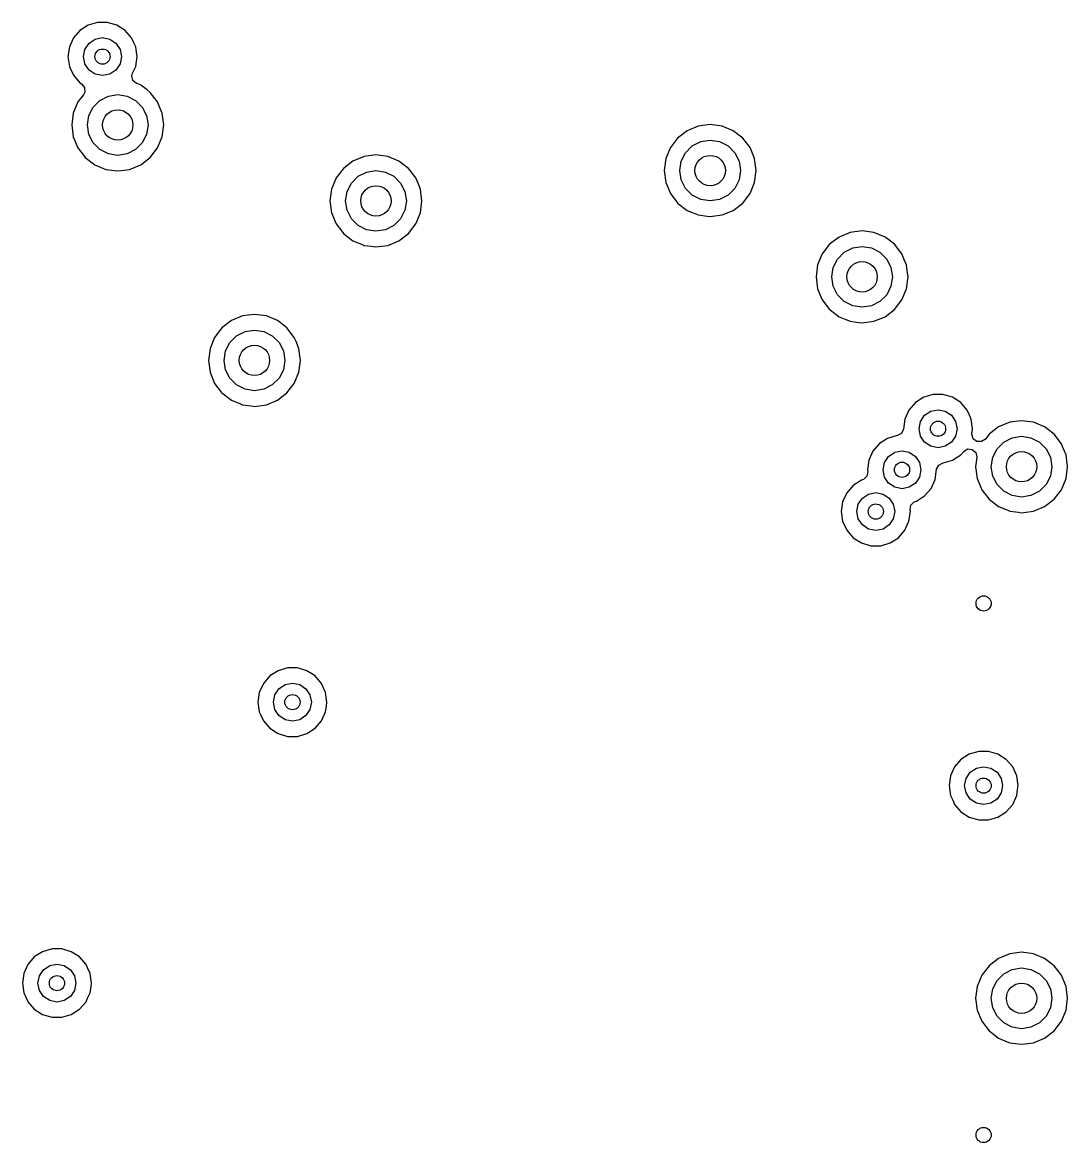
# Model space of a CAD drawing. Extents: x 0.4 to 10.6, y -8.1 to -0.4.
# Drawn here: x 6.844 to 7.386, y -2.496 to -1.915 of the extents above; entities that cross this region are included whole.
import ezdxf

# ---------------------------------------------------------------- set-up
doc = ezdxf.new("R2010")
doc.units = 0
doc.header["$MEASUREMENT"] = 0
doc.layers.add('BLACK', color=7, linetype='CONTINUOUS')

msp = doc.modelspace()

# ---------------------------------------------------------------- linework, layer by layer
at = {"layer": 'BLACK', "linetype": 'CONTINUOUS'}
for p, q in [((6.88328, -1.91533), (6.87838, -1.91677)), ((6.88838, -1.91533), (6.88328, -1.91533)), ((6.88328, -1.91533), (6.88328, -1.91533)), ((6.89251, -1.91655), (6.88838, -1.91533)), ((6.88838, -1.91533), (6.88838, -1.91533)), ((6.87409, -1.91953), (6.87075, -1.92338)), ((6.87838, -1.91677), (6.87409, -1.91953)), ((6.87838, -1.91677), (6.87838, -1.91677)), ((6.89327, -1.91677), (6.89251, -1.91655)), ((6.89756, -1.91953), (6.89327, -1.91677)), ((6.89327, -1.91677), (6.89327, -1.91677)), ((6.89327, -1.91677), (6.89327, -1.91677)), ((6.9009, -1.92338), (6.89756, -1.91953)), ((6.89756, -1.91953), (6.89756, -1.91953)), ((6.89756, -1.91953), (6.89756, -1.91953)), ((6.86863, -1.92802), (6.86791, -1.93307)), ((6.87075, -1.92338), (6.86863, -1.92802)), ((6.87673, -1.9293), (6.87887, -1.92611)), ((6.87887, -1.92611), (6.88206, -1.92398)), ((6.88206, -1.92398), (6.88583, -1.92323)), ((6.88583, -1.92323), (6.88959, -1.92398)), ((6.88959, -1.92398), (6.89279, -1.92611)), ((6.89279, -1.92611), (6.89492, -1.9293)), ((6.90224, -1.92631), (6.9009, -1.92338)), ((6.90302, -1.92802), (6.90224, -1.92631)), ((6.90342, -1.93084), (6.90302, -1.92802)), ((6.86791, -1.93307), (6.86791, -1.93307)), ((6.86791, -1.93307), (6.86863, -1.93812)), ((6.87598, -1.93307), (6.87673, -1.9293)), ((6.87673, -1.93684), (6.87598, -1.93307)), ((6.89492, -1.9293), (6.89567, -1.93307)), ((6.89567, -1.93307), (6.89492, -1.93684)), ((6.90302, -1.93812), (6.90375, -1.93307)), ((6.90375, -1.93307), (6.90342, -1.93084)), ((6.86863, -1.93812), (6.86903, -1.939)), ((6.86903, -1.939), (6.87075, -1.94276)), ((6.87887, -1.94003), (6.87673, -1.93684)), ((6.89492, -1.93684), (6.89279, -1.94003)), ((6.90137, -1.94172), (6.90302, -1.93812)), ((6.87075, -1.94276), (6.87409, -1.94661)), ((6.88206, -1.94216), (6.87887, -1.94003)), ((6.88583, -1.94291), (6.88206, -1.94216)), ((6.88959, -1.94216), (6.88583, -1.94291)), ((6.89279, -1.94003), (6.88959, -1.94216)), ((6.90103, -1.94304), (6.90137, -1.94172)), ((6.9016, -1.94538), (6.90103, -1.94304)), ((6.90343, -1.94694), (6.9016, -1.94538)), ((6.87409, -1.94661), (6.87495, -1.94717)), ((6.87495, -1.94717), (6.87648, -1.94903)), ((6.87648, -1.94903), (6.87662, -1.95144)), ((6.9046, -1.94743), (6.90343, -1.94694)), ((6.90562, -1.94785), (6.9046, -1.94743)), ((6.90888, -1.95035), (6.90562, -1.94785)), ((6.91056, -1.95164), (6.90888, -1.95035)), ((6.87305, -1.95658), (6.87067, -1.96233)), ((6.87594, -1.95282), (6.87305, -1.95658)), ((6.87662, -1.95144), (6.87594, -1.95282)), ((6.88096, -1.95925), (6.88444, -1.95576)), ((6.88444, -1.95576), (6.88883, -1.95353)), ((6.88883, -1.95353), (6.8937, -1.95276)), ((6.8937, -1.95276), (6.89857, -1.95353)), ((6.89857, -1.95353), (6.90296, -1.95576)), ((6.90296, -1.95576), (6.90644, -1.95925)), ((6.91435, -1.95658), (6.91056, -1.95164)), ((6.91056, -1.95164), (6.91056, -1.95164)), ((6.91056, -1.95164), (6.91056, -1.95164)), ((6.91056, -1.95164), (6.91056, -1.95164)), ((6.91056, -1.95164), (6.91056, -1.95164)), ((6.91578, -1.96004), (6.91435, -1.95658)), ((6.91435, -1.95658), (6.91435, -1.95658)), ((6.87067, -1.96233), (6.86986, -1.9685)), ((6.87067, -1.96233), (6.87067, -1.96233)), ((6.87872, -1.96364), (6.88096, -1.95925)), ((6.90644, -1.95925), (6.90868, -1.96364)), ((6.91673, -1.96233), (6.91578, -1.96004)), ((6.91755, -1.9685), (6.91673, -1.96233)), ((6.86986, -1.9685), (6.86986, -1.9685)), ((6.86986, -1.9685), (6.87067, -1.97468)), ((6.87795, -1.9685), (6.87872, -1.96364)), ((6.87872, -1.97337), (6.87795, -1.9685)), ((6.90868, -1.96364), (6.90945, -1.9685)), ((6.90945, -1.9685), (6.90868, -1.97337)), ((6.91673, -1.97468), (6.91755, -1.9685)), ((7.20079, -1.96828), (7.19462, -1.96909)), ((7.20696, -1.96909), (7.20079, -1.96828)), ((7.20079, -1.96828), (7.20079, -1.96828)), ((6.88096, -1.97776), (6.87872, -1.97337)), ((6.90868, -1.97337), (6.90644, -1.97776)), ((7.18886, -1.97147), (7.18393, -1.97526)), ((7.19462, -1.96909), (7.18886, -1.97147)), ((7.18886, -1.97147), (7.18886, -1.97147)), ((7.19462, -1.96909), (7.19462, -1.96909)), ((7.21271, -1.97147), (7.20696, -1.96909)), ((7.20696, -1.96909), (7.20696, -1.96909)), ((7.21765, -1.97526), (7.21271, -1.97147)), ((6.87067, -1.97468), (6.87067, -1.97468)), ((6.87067, -1.97468), (6.87305, -1.98043)), ((6.88444, -1.98124), (6.88096, -1.97776)), ((6.90644, -1.97776), (6.90296, -1.98124)), ((6.91435, -1.98043), (6.91673, -1.97468)), ((7.18014, -1.9802), (7.17775, -1.98595)), ((7.18393, -1.97526), (7.18014, -1.9802)), ((7.18014, -1.9802), (7.18014, -1.9802)), ((7.18393, -1.97526), (7.18393, -1.97526)), ((7.18805, -1.98287), (7.19153, -1.97939)), ((7.19153, -1.97939), (7.19592, -1.97715)), ((7.19592, -1.97715), (7.20079, -1.97638)), ((7.20079, -1.97638), (7.20565, -1.97715)), ((7.20565, -1.97715), (7.21004, -1.97939)), ((7.21004, -1.97939), (7.21353, -1.98287)), ((7.22144, -1.9802), (7.21765, -1.97526)), ((7.21765, -1.97526), (7.21765, -1.97526)), ((7.21765, -1.97526), (7.21765, -1.97526)), ((7.21765, -1.97526), (7.21765, -1.97526)), ((7.21765, -1.97526), (7.21765, -1.97526)), ((7.22382, -1.98595), (7.22144, -1.9802)), ((7.22144, -1.9802), (7.22144, -1.9802)), ((6.87305, -1.98043), (6.87305, -1.98043)), ((6.87305, -1.98043), (6.87644, -1.98484)), ((6.87644, -1.98484), (6.87684, -1.98537)), ((6.87684, -1.98537), (6.88178, -1.98915)), ((6.88883, -1.98348), (6.88444, -1.98124)), ((6.8937, -1.98425), (6.88883, -1.98348)), ((6.89857, -1.98348), (6.8937, -1.98425)), ((6.90296, -1.98124), (6.89857, -1.98348)), ((6.90562, -1.98915), (6.91056, -1.98537)), ((6.91056, -1.98537), (6.91435, -1.98043)), ((7.02139, -1.98484), (7.01564, -1.98722)), ((7.02756, -1.98403), (7.02139, -1.98484)), ((7.02139, -1.98484), (7.02139, -1.98484)), ((7.03373, -1.98484), (7.02756, -1.98403)), ((7.02756, -1.98403), (7.02756, -1.98403)), ((7.03948, -1.98722), (7.03373, -1.98484)), ((7.03373, -1.98484), (7.03373, -1.98484)), ((7.17775, -1.98595), (7.17694, -1.99213)), ((7.17775, -1.98595), (7.17775, -1.98595)), ((7.18581, -1.98726), (7.18805, -1.98287)), ((7.21353, -1.98287), (7.21576, -1.98726)), ((7.22463, -1.99213), (7.22382, -1.98595)), ((6.88178, -1.98915), (6.88753, -1.99154)), ((6.88753, -1.99154), (6.892, -1.99213)), ((6.8954, -1.99213), (6.89987, -1.99154)), ((6.89987, -1.99154), (6.90562, -1.98915)), ((7.0107, -1.99101), (7.00691, -1.99595)), ((7.01564, -1.98722), (7.0107, -1.99101)), ((7.0107, -1.99101), (7.0107, -1.99101)), ((7.01564, -1.98722), (7.01564, -1.98722)), ((7.04442, -1.99101), (7.03948, -1.98722)), ((7.04527, -1.99213), (7.04442, -1.99101)), ((7.04442, -1.99101), (7.04442, -1.99101)), ((7.04442, -1.99101), (7.04442, -1.99101)), ((7.04442, -1.99101), (7.04442, -1.99101)), ((7.04442, -1.99101), (7.04442, -1.99101)), ((7.18504, -1.99213), (7.18581, -1.98726)), ((7.21576, -1.98726), (7.21654, -1.99213)), ((6.892, -1.99213), (6.8937, -1.99235)), ((6.8937, -1.99235), (6.8954, -1.99213)), ((6.8937, -1.99235), (6.8937, -1.99235)), ((6.8937, -1.99235), (6.8937, -1.99235)), ((7.00691, -1.99595), (7.00453, -2.0017)), ((7.00691, -1.99595), (7.00691, -1.99595)), ((7.01482, -1.99862), (7.0183, -1.99513)), ((7.0183, -1.99513), (7.02269, -1.9929)), ((7.02269, -1.9929), (7.02756, -1.99213)), ((7.02756, -1.99213), (7.03243, -1.9929)), ((7.03243, -1.9929), (7.03682, -1.99513)), ((7.03682, -1.99513), (7.0403, -1.99862)), ((7.04821, -1.99595), (7.04527, -1.99213)), ((7.04918, -1.9983), (7.04821, -1.99595)), ((7.04821, -1.99595), (7.04821, -1.99595)), ((7.17694, -1.99213), (7.17694, -1.99213)), ((7.17694, -1.99213), (7.17775, -1.9983)), ((7.18581, -1.99699), (7.18504, -1.99213)), ((7.18805, -2.00138), (7.18581, -1.99699)), ((7.21576, -1.99699), (7.21353, -2.00138)), ((7.21654, -1.99213), (7.21576, -1.99699)), ((7.22382, -1.9983), (7.22463, -1.99213)), ((7.00453, -2.0017), (7.00371, -2.00787)), ((7.00453, -2.0017), (7.00453, -2.0017)), ((7.01181, -2.00787), (7.01258, -2.00301)), ((7.01258, -2.00301), (7.01482, -1.99862)), ((7.0403, -1.99862), (7.04254, -2.00301)), ((7.04254, -2.00301), (7.04331, -2.00787)), ((7.05059, -2.0017), (7.04918, -1.9983)), ((7.0514, -2.00787), (7.05059, -2.0017)), ((7.17775, -1.9983), (7.17775, -1.9983)), ((7.17775, -1.9983), (7.18014, -2.00405)), ((7.19153, -2.00487), (7.18805, -2.00138)), ((7.21353, -2.00138), (7.21004, -2.00487)), ((7.22144, -2.00405), (7.22382, -1.9983)), ((7.00371, -2.00787), (7.00371, -2.00787)), ((7.00371, -2.00787), (7.00453, -2.01405)), ((7.01258, -2.01274), (7.01181, -2.00787)), ((7.04331, -2.00787), (7.04254, -2.01274)), ((7.05059, -2.01405), (7.0514, -2.00787)), ((7.18014, -2.00405), (7.18014, -2.00405)), ((7.18014, -2.00405), (7.18371, -2.00871)), ((7.18371, -2.00871), (7.18393, -2.00899)), ((7.18393, -2.00899), (7.18886, -2.01278)), ((7.19592, -2.0071), (7.19153, -2.00487)), ((7.20079, -2.00787), (7.19592, -2.0071)), ((7.20565, -2.0071), (7.20079, -2.00787)), ((7.21004, -2.00487), (7.20565, -2.0071)), ((7.21271, -2.01278), (7.21765, -2.00899)), ((7.21765, -2.00899), (7.22144, -2.00405)), ((7.00453, -2.01405), (7.00453, -2.01405)), ((7.00453, -2.01405), (7.00691, -2.0198)), ((7.01482, -2.01713), (7.01258, -2.01274)), ((7.04254, -2.01274), (7.0403, -2.01713)), ((7.04821, -2.0198), (7.05059, -2.01405)), ((7.18886, -2.01278), (7.18886, -2.01278)), ((7.18886, -2.01278), (7.18886, -2.01278)), ((7.18886, -2.01278), (7.19193, -2.01405)), ((7.19193, -2.01405), (7.19462, -2.01516)), ((7.20696, -2.01516), (7.21271, -2.01278)), ((7.00691, -2.0198), (7.00691, -2.0198)), ((7.00691, -2.0198), (7.0103, -2.02421)), ((7.0183, -2.02061), (7.01482, -2.01713)), ((7.02269, -2.02285), (7.0183, -2.02061)), ((7.03682, -2.02061), (7.03243, -2.02285)), ((7.0403, -2.01713), (7.03682, -2.02061)), ((7.04442, -2.02474), (7.04821, -2.0198)), ((7.19462, -2.01516), (7.19924, -2.01577)), ((7.19924, -2.01577), (7.20079, -2.01597)), ((7.20079, -2.01597), (7.20202, -2.01581)), ((7.20079, -2.01597), (7.20079, -2.01597)), ((7.20079, -2.01597), (7.20079, -2.01597)), ((7.20202, -2.01581), (7.20696, -2.01516)), ((7.0103, -2.02421), (7.0107, -2.02474)), ((7.0107, -2.02474), (7.01564, -2.02853)), ((7.02756, -2.02362), (7.02269, -2.02285)), ((7.03243, -2.02285), (7.02756, -2.02362)), ((7.03948, -2.02853), (7.04442, -2.02474)), ((7.2676, -2.02659), (7.26267, -2.03038)), ((7.27336, -2.02421), (7.2676, -2.02659)), ((7.2676, -2.02659), (7.2676, -2.02659)), ((7.27953, -2.0234), (7.27336, -2.02421)), ((7.27336, -2.02421), (7.27336, -2.02421)), ((7.2857, -2.02421), (7.27953, -2.0234)), ((7.27953, -2.0234), (7.27953, -2.0234)), ((7.29145, -2.02659), (7.2857, -2.02421)), ((7.2857, -2.02421), (7.2857, -2.02421)), ((7.29199, -2.02701), (7.29145, -2.02659)), ((7.29145, -2.02659), (7.29145, -2.02659)), ((7.29145, -2.02659), (7.29145, -2.02659)), ((7.01564, -2.02853), (7.01564, -2.02853)), ((7.01564, -2.02853), (7.01564, -2.02853)), ((7.01564, -2.02853), (7.0209, -2.0307)), ((7.0209, -2.0307), (7.02139, -2.03091)), ((7.02139, -2.03091), (7.02499, -2.03138)), ((7.02499, -2.03138), (7.02756, -2.03172)), ((7.02756, -2.03172), (7.02879, -2.03156)), ((7.02756, -2.03172), (7.02756, -2.03172)), ((7.02756, -2.03172), (7.02756, -2.03172)), ((7.02879, -2.03156), (7.03373, -2.03091)), ((7.03373, -2.03091), (7.03948, -2.02853)), ((7.26267, -2.03038), (7.25888, -2.03532)), ((7.26267, -2.03038), (7.26267, -2.03038)), ((7.27027, -2.0345), (7.27466, -2.03227)), ((7.27466, -2.03227), (7.27953, -2.0315)), ((7.27953, -2.0315), (7.28439, -2.03227)), ((7.28439, -2.03227), (7.28878, -2.0345)), ((7.29639, -2.03038), (7.29199, -2.02701)), ((7.30018, -2.03532), (7.29639, -2.03038)), ((7.29639, -2.03038), (7.29639, -2.03038)), ((7.29639, -2.03038), (7.29639, -2.03038)), ((7.29639, -2.03038), (7.29639, -2.03038)), ((7.29639, -2.03038), (7.29639, -2.03038)), ((7.25888, -2.03532), (7.25649, -2.04107)), ((7.25888, -2.03532), (7.25888, -2.03532)), ((7.26455, -2.04238), (7.26679, -2.03799)), ((7.26679, -2.03799), (7.27027, -2.0345)), ((7.28878, -2.0345), (7.29227, -2.03799)), ((7.29227, -2.03799), (7.2945, -2.04238)), ((7.30158, -2.03871), (7.30018, -2.03532)), ((7.30018, -2.03532), (7.30018, -2.03532)), ((7.25649, -2.04107), (7.25568, -2.04724)), ((7.25649, -2.04107), (7.25649, -2.04107)), ((7.26378, -2.04724), (7.26455, -2.04238)), ((7.2945, -2.04238), (7.29528, -2.04724)), ((7.30256, -2.04107), (7.30158, -2.03871)), ((7.30295, -2.04399), (7.30256, -2.04107)), ((7.30337, -2.04722), (7.30295, -2.04399)), ((7.25568, -2.04724), (7.25568, -2.04724)), ((7.25568, -2.04724), (7.25649, -2.05342)), ((7.26455, -2.05211), (7.26378, -2.04724)), ((7.29528, -2.04724), (7.2945, -2.05211)), ((7.30256, -2.05342), (7.30337, -2.04724)), ((7.30337, -2.04724), (7.30337, -2.04722)), ((7.25649, -2.05342), (7.25649, -2.05342)), ((7.25649, -2.05342), (7.25888, -2.05917)), ((7.26679, -2.0565), (7.26455, -2.05211)), ((7.2945, -2.05211), (7.29227, -2.0565)), ((7.30018, -2.05917), (7.30256, -2.05342)), ((7.25888, -2.05917), (7.25888, -2.05917)), ((7.25888, -2.05917), (7.26266, -2.0641)), ((7.27027, -2.05998), (7.26679, -2.0565)), ((7.27466, -2.06222), (7.27027, -2.05998)), ((7.28878, -2.05998), (7.28439, -2.06222)), ((7.29227, -2.0565), (7.28878, -2.05998)), ((7.29639, -2.06411), (7.30018, -2.05917)), ((6.96457, -2.06671), (6.9584, -2.06752)), ((6.97074, -2.06752), (6.96457, -2.06671)), ((6.96457, -2.06671), (6.96457, -2.06671)), ((7.26266, -2.0641), (7.26267, -2.06411)), ((7.26267, -2.06411), (7.26267, -2.06411)), ((7.26267, -2.06411), (7.26267, -2.06411)), ((7.26267, -2.06411), (7.26296, -2.06433)), ((7.26296, -2.06433), (7.2676, -2.0679)), ((7.27953, -2.06299), (7.27466, -2.06222)), ((7.28439, -2.06222), (7.27953, -2.06299)), ((7.29145, -2.0679), (7.29639, -2.06411)), ((6.95264, -2.0699), (6.94771, -2.07369)), ((6.95839, -2.06752), (6.95264, -2.0699)), ((6.95264, -2.0699), (6.95264, -2.0699)), ((6.9584, -2.06752), (6.95839, -2.06752)), ((6.97649, -2.0699), (6.97074, -2.06752)), ((6.97074, -2.06752), (6.97074, -2.06752)), ((6.97791, -2.07099), (6.97649, -2.0699)), ((6.97649, -2.0699), (6.97649, -2.0699)), ((6.97649, -2.0699), (6.97649, -2.0699)), ((6.98143, -2.07369), (6.97791, -2.07099)), ((7.2676, -2.0679), (7.2676, -2.0679)), ((7.2676, -2.0679), (7.2676, -2.0679)), ((7.2676, -2.0679), (7.27119, -2.06938)), ((7.27119, -2.06938), (7.27336, -2.07028)), ((7.27336, -2.07028), (7.27791, -2.07088)), ((7.27791, -2.07088), (7.27953, -2.07109)), ((7.27953, -2.07109), (7.28076, -2.07093)), ((7.27953, -2.07109), (7.27953, -2.07109)), ((7.27953, -2.07109), (7.27953, -2.07109)), ((7.28076, -2.07093), (7.2857, -2.07028)), ((7.2857, -2.07028), (7.29145, -2.0679)), ((6.94392, -2.07863), (6.94153, -2.08438)), ((6.94771, -2.07369), (6.94392, -2.07863)), ((6.94392, -2.07863), (6.94392, -2.07863)), ((6.94771, -2.07369), (6.94771, -2.07369)), ((6.95183, -2.08129), (6.95531, -2.07781)), ((6.95531, -2.07781), (6.9597, -2.07557)), ((6.9597, -2.07557), (6.96457, -2.0748)), ((6.96457, -2.0748), (6.96943, -2.07557)), ((6.96943, -2.07557), (6.97382, -2.07781)), ((6.97382, -2.07781), (6.97731, -2.08129)), ((6.98522, -2.07863), (6.98143, -2.07369)), ((6.98143, -2.07369), (6.98143, -2.07369)), ((6.98143, -2.07369), (6.98143, -2.07369)), ((6.98143, -2.07369), (6.98143, -2.07369)), ((6.98143, -2.07369), (6.98143, -2.07369)), ((6.98612, -2.08082), (6.98522, -2.07863)), ((6.98522, -2.07863), (6.98522, -2.07863)), ((6.94153, -2.08438), (6.94072, -2.09055)), ((6.94153, -2.08438), (6.94153, -2.08438)), ((6.94959, -2.08568), (6.95183, -2.08129)), ((6.97731, -2.08129), (6.97954, -2.08568)), ((6.9876, -2.08438), (6.98612, -2.08082)), ((6.98841, -2.09055), (6.9876, -2.08438)), ((6.94072, -2.09055), (6.94072, -2.09055)), ((6.94072, -2.09055), (6.94153, -2.09672)), ((6.94882, -2.09055), (6.94959, -2.08568)), ((6.94959, -2.09542), (6.94882, -2.09055)), ((6.97954, -2.08568), (6.98031, -2.09055)), ((6.98031, -2.09055), (6.97954, -2.09542)), ((6.9876, -2.09672), (6.98841, -2.09055)), ((6.95183, -2.09981), (6.94959, -2.09542)), ((6.97954, -2.09542), (6.97731, -2.09981)), ((6.94153, -2.09672), (6.94153, -2.09672)), ((6.94153, -2.09672), (6.94392, -2.10247)), ((6.95531, -2.10329), (6.95183, -2.09981)), ((6.97731, -2.09981), (6.97382, -2.10329)), ((6.98522, -2.10247), (6.9876, -2.09672)), ((6.94392, -2.10247), (6.94392, -2.10247)), ((6.94392, -2.10247), (6.94735, -2.10695)), ((6.94735, -2.10695), (6.94771, -2.10741)), ((6.94771, -2.10741), (6.95264, -2.1112)), ((6.9597, -2.10553), (6.95531, -2.10329)), ((6.96457, -2.1063), (6.9597, -2.10553)), ((6.96943, -2.10553), (6.96457, -2.1063)), ((6.97382, -2.10329), (6.96943, -2.10553)), ((6.97649, -2.1112), (6.98143, -2.10741)), ((6.98143, -2.10741), (6.98522, -2.10247)), ((6.95264, -2.1112), (6.95264, -2.1112)), ((6.95264, -2.1112), (6.95264, -2.1112)), ((6.95264, -2.1112), (6.95728, -2.11312)), ((6.95728, -2.11312), (6.9584, -2.11358)), ((6.9584, -2.11358), (6.96302, -2.11419)), ((6.9658, -2.11423), (6.97074, -2.11358)), ((6.97074, -2.11358), (6.97649, -2.1112)), ((7.30716, -2.11244), (7.30382, -2.1163)), ((7.31145, -2.10968), (7.30716, -2.11244)), ((7.31635, -2.10825), (7.31145, -2.10968)), ((7.31145, -2.10968), (7.31145, -2.10968)), ((7.32145, -2.10825), (7.31635, -2.10825)), ((7.31635, -2.10825), (7.31635, -2.10825)), ((7.32634, -2.10968), (7.32145, -2.10825)), ((7.32145, -2.10825), (7.32145, -2.10825)), ((7.33063, -2.11244), (7.32634, -2.10968)), ((7.32634, -2.10968), (7.32634, -2.10968)), ((7.32634, -2.10968), (7.32634, -2.10968)), ((7.32634, -2.10968), (7.32634, -2.10968)), ((7.33397, -2.1163), (7.33063, -2.11244)), ((7.33063, -2.11244), (7.33063, -2.11244)), ((7.33063, -2.11244), (7.33063, -2.11244)), ((6.96302, -2.11419), (6.96457, -2.1144)), ((6.96457, -2.1144), (6.9658, -2.11423)), ((6.96457, -2.1144), (6.96457, -2.1144)), ((6.96457, -2.1144), (6.96457, -2.1144)), ((7.30382, -2.1163), (7.3017, -2.12094)), ((7.3098, -2.12222), (7.31194, -2.11902)), ((7.31194, -2.11902), (7.31513, -2.11689)), ((7.31513, -2.11689), (7.3189, -2.11614)), ((7.3189, -2.11614), (7.32266, -2.11689)), ((7.32266, -2.11689), (7.32586, -2.11902)), ((7.32586, -2.11902), (7.32799, -2.12222)), ((7.33515, -2.11887), (7.33397, -2.1163)), ((7.33609, -2.12094), (7.33515, -2.11887)), ((7.3017, -2.12094), (7.30094, -2.12622)), ((7.30906, -2.12598), (7.3098, -2.12222)), ((7.32799, -2.12222), (7.32874, -2.12598)), ((7.33682, -2.12598), (7.33609, -2.12094)), ((7.35028, -2.12502), (7.34534, -2.12881)), ((7.35603, -2.12264), (7.35028, -2.12502)), ((7.35028, -2.12502), (7.35028, -2.12502)), ((7.3622, -2.12182), (7.35603, -2.12264)), ((7.35603, -2.12264), (7.35603, -2.12264)), ((7.36838, -2.12264), (7.3622, -2.12182)), ((7.3622, -2.12182), (7.3622, -2.12182)), ((7.37413, -2.12502), (7.36838, -2.12264)), ((7.36838, -2.12264), (7.36838, -2.12264)), ((7.3754, -2.12599), (7.37413, -2.12502)), ((7.37413, -2.12502), (7.37413, -2.12502)), ((7.37413, -2.12502), (7.37413, -2.12502)), ((7.29277, -2.13096), (7.28848, -2.13372)), ((7.29767, -2.12952), (7.29277, -2.13096)), ((7.29277, -2.13096), (7.29277, -2.13096)), ((7.29775, -2.12951), (7.29767, -2.12952)), ((7.2978, -2.12949), (7.29775, -2.12951)), ((7.29793, -2.12945), (7.2978, -2.12949)), ((7.29988, -2.12839), (7.29793, -2.12942)), ((7.29793, -2.12942), (7.29793, -2.12945)), ((7.30094, -2.12622), (7.29988, -2.12839)), ((7.3098, -2.12975), (7.30906, -2.12598)), ((7.31194, -2.13294), (7.3098, -2.12975)), ((7.32799, -2.12975), (7.32586, -2.13294)), ((7.32874, -2.12598), (7.32799, -2.12975)), ((7.33643, -2.12884), (7.33647, -2.12839)), ((7.33712, -2.13115), (7.33643, -2.12884)), ((7.33647, -2.12839), (7.33658, -2.1276)), ((7.33658, -2.1276), (7.33678, -2.12622)), ((7.33678, -2.12622), (7.33682, -2.12598)), ((7.33682, -2.12598), (7.33682, -2.12598)), ((7.33903, -2.13261), (7.33712, -2.13115)), ((7.34534, -2.12881), (7.34342, -2.13131)), ((7.34534, -2.12881), (7.34534, -2.12881)), ((7.35295, -2.13293), (7.35734, -2.13069)), ((7.35734, -2.13069), (7.3622, -2.12992)), ((7.3622, -2.12992), (7.36707, -2.13069)), ((7.36707, -2.13069), (7.37146, -2.13293)), ((7.37907, -2.12881), (7.3754, -2.12599)), ((7.38286, -2.13375), (7.37907, -2.12881)), ((7.37907, -2.12881), (7.37907, -2.12881)), ((7.37907, -2.12881), (7.37907, -2.12881)), ((7.37907, -2.12881), (7.37907, -2.12881)), ((7.37907, -2.12881), (7.37907, -2.12881)), ((7.28848, -2.13372), (7.28514, -2.13757)), ((7.31513, -2.13508), (7.31194, -2.13294)), ((7.3189, -2.13583), (7.31513, -2.13508)), ((7.32266, -2.13508), (7.3189, -2.13583)), ((7.32586, -2.13294), (7.32266, -2.13508)), ((7.33219, -2.13773), (7.33425, -2.13648)), ((7.33425, -2.13648), (7.33665, -2.13669)), ((7.33665, -2.13669), (7.33848, -2.13827)), ((7.34144, -2.13268), (7.33903, -2.13261)), ((7.34342, -2.13131), (7.34144, -2.13268)), ((7.34723, -2.1408), (7.34946, -2.13641)), ((7.34946, -2.13641), (7.35295, -2.13293)), ((7.37146, -2.13293), (7.37495, -2.13641)), ((7.37495, -2.13641), (7.37718, -2.1408)), ((7.38365, -2.13567), (7.38286, -2.13375)), ((7.38286, -2.13375), (7.38286, -2.13375)), ((7.38524, -2.1395), (7.38365, -2.13567)), ((7.28302, -2.14221), (7.2823, -2.14726)), ((7.28514, -2.13757), (7.28302, -2.14221)), ((7.29112, -2.14349), (7.29326, -2.1403)), ((7.29326, -2.1403), (7.29645, -2.13817)), ((7.29645, -2.13817), (7.30022, -2.13742)), ((7.30022, -2.13742), (7.30398, -2.13817)), ((7.30398, -2.13817), (7.30718, -2.1403)), ((7.30718, -2.1403), (7.30931, -2.14349)), ((7.32163, -2.14367), (7.32634, -2.14228)), ((7.32634, -2.14228), (7.33063, -2.13953)), ((7.33063, -2.13953), (7.33219, -2.13773)), ((7.339, -2.14079), (7.33836, -2.14567)), ((7.33848, -2.13827), (7.33902, -2.14061)), ((7.33902, -2.14061), (7.339, -2.14079)), ((7.34646, -2.14567), (7.34723, -2.1408)), ((7.37718, -2.1408), (7.37795, -2.14567)), ((7.38585, -2.14413), (7.38524, -2.1395)), ((7.28243, -2.14819), (7.28202, -2.15056)), ((7.2823, -2.14726), (7.2823, -2.14726)), ((7.2823, -2.14726), (7.28243, -2.14819)), ((7.29037, -2.14726), (7.29112, -2.14349)), ((7.29112, -2.15103), (7.29037, -2.14726)), ((7.30931, -2.14349), (7.31006, -2.14726)), ((7.31006, -2.14726), (7.30931, -2.15103)), ((7.31741, -2.15231), (7.31817, -2.14702)), ((7.31817, -2.14702), (7.31923, -2.14486)), ((7.31923, -2.14486), (7.32119, -2.14383)), ((7.32118, -2.1438), (7.32132, -2.14376)), ((7.32119, -2.14383), (7.32118, -2.1438)), ((7.32132, -2.14376), (7.32136, -2.14373)), ((7.32136, -2.14373), (7.32145, -2.14372)), ((7.32145, -2.14372), (7.32163, -2.14367)), ((7.32145, -2.14372), (7.32145, -2.14372)), ((7.32145, -2.14372), (7.32145, -2.14372)), ((7.33836, -2.14567), (7.33836, -2.14567)), ((7.33836, -2.14567), (7.33917, -2.15184)), ((7.34723, -2.15054), (7.34646, -2.14567)), ((7.37795, -2.14567), (7.37718, -2.15054)), ((7.38524, -2.15184), (7.38605, -2.14567)), ((7.38594, -2.14486), (7.38585, -2.14413)), ((7.38605, -2.14567), (7.38594, -2.14486)), ((7.27919, -2.15262), (7.2749, -2.15538)), ((7.27967, -2.15248), (7.27919, -2.15262)), ((7.28029, -2.15224), (7.27967, -2.15248)), ((7.28202, -2.15056), (7.28029, -2.15224)), ((7.29326, -2.15422), (7.29112, -2.15103)), ((7.29645, -2.15635), (7.29326, -2.15422)), ((7.30718, -2.15422), (7.30398, -2.15635)), ((7.30931, -2.15103), (7.30718, -2.15422)), ((7.31529, -2.15695), (7.31741, -2.15231)), ((7.31741, -2.15231), (7.31741, -2.15231)), ((7.31741, -2.15231), (7.31741, -2.15231)), ((7.33917, -2.15184), (7.33917, -2.15184)), ((7.33917, -2.15184), (7.34155, -2.15759)), ((7.34946, -2.15493), (7.34723, -2.15054)), ((7.37718, -2.15054), (7.37495, -2.15493)), ((7.38286, -2.15759), (7.38524, -2.15184)), ((7.27156, -2.15924), (7.26944, -2.16388)), ((7.2749, -2.15538), (7.27156, -2.15924)), ((7.27967, -2.16196), (7.28286, -2.15983)), ((7.28286, -2.15983), (7.28663, -2.15908)), ((7.28663, -2.15908), (7.2904, -2.15983)), ((7.2904, -2.15983), (7.29359, -2.16196)), ((7.30022, -2.1571), (7.29645, -2.15635)), ((7.30398, -2.15635), (7.30022, -2.1571)), ((7.31195, -2.1608), (7.31529, -2.15695)), ((7.34155, -2.15759), (7.34155, -2.15759)), ((7.34155, -2.15759), (7.34402, -2.1608)), ((7.35295, -2.15841), (7.34946, -2.15493)), ((7.35734, -2.16065), (7.35295, -2.15841)), ((7.37146, -2.15841), (7.36707, -2.16065)), ((7.37495, -2.15493), (7.37146, -2.15841)), ((7.37907, -2.16253), (7.38286, -2.15759)), ((7.26944, -2.16388), (7.26871, -2.16892)), ((7.27679, -2.16892), (7.27754, -2.16516)), ((7.27754, -2.16516), (7.27967, -2.16196)), ((7.29359, -2.16196), (7.29572, -2.16516)), ((7.29572, -2.16516), (7.29647, -2.16892)), ((7.30442, -2.168), (7.30483, -2.16562)), ((7.30483, -2.16562), (7.30655, -2.16394)), ((7.30655, -2.16394), (7.30718, -2.1637)), ((7.30718, -2.1637), (7.30766, -2.16356)), ((7.30766, -2.16356), (7.31195, -2.1608)), ((7.34402, -2.1608), (7.34534, -2.16253)), ((7.34534, -2.16253), (7.35028, -2.16632)), ((7.3622, -2.16142), (7.35734, -2.16065)), ((7.36707, -2.16065), (7.3622, -2.16142)), ((7.37413, -2.16632), (7.37907, -2.16253)), ((7.26871, -2.16892), (7.26871, -2.16892)), ((7.26871, -2.16892), (7.26944, -2.17397)), ((7.27754, -2.17269), (7.27679, -2.16892)), ((7.29647, -2.16892), (7.29572, -2.17269)), ((7.30382, -2.17397), (7.30455, -2.16892)), ((7.30455, -2.16892), (7.30442, -2.168)), ((7.35028, -2.16632), (7.35028, -2.16632)), ((7.35028, -2.16632), (7.35028, -2.16632)), ((7.35028, -2.16632), (7.35587, -2.16863)), ((7.35587, -2.16863), (7.35603, -2.1687)), ((7.35603, -2.1687), (7.36066, -2.16931)), ((7.36066, -2.16931), (7.3622, -2.16952)), ((7.3622, -2.16952), (7.36344, -2.16935)), ((7.3622, -2.16952), (7.3622, -2.16952)), ((7.3622, -2.16952), (7.3622, -2.16952)), ((7.36344, -2.16935), (7.36838, -2.1687)), ((7.36838, -2.1687), (7.37413, -2.16632)), ((7.26944, -2.17397), (7.27156, -2.17861)), ((7.27967, -2.17588), (7.27754, -2.17269)), ((7.28286, -2.17802), (7.27967, -2.17588)), ((7.29359, -2.17588), (7.2904, -2.17802)), ((7.29572, -2.17269), (7.29359, -2.17588)), ((7.30171, -2.17861), (7.30382, -2.17397)), ((7.27156, -2.17861), (7.27156, -2.17861)), ((7.27156, -2.17861), (7.27324, -2.18055)), ((7.27324, -2.18055), (7.2749, -2.18247)), ((7.2749, -2.18247), (7.27919, -2.18522)), ((7.28663, -2.17877), (7.28286, -2.17802)), ((7.2904, -2.17802), (7.28663, -2.17877)), ((7.29407, -2.18522), (7.29837, -2.18247)), ((7.29837, -2.18247), (7.30171, -2.17861)), ((7.27919, -2.18522), (7.27919, -2.18522)), ((7.27919, -2.18522), (7.28408, -2.18666)), ((7.28408, -2.18666), (7.28408, -2.18666)), ((7.28408, -2.18666), (7.28918, -2.18666)), ((7.28918, -2.18666), (7.29407, -2.18522)), ((7.28918, -2.18666), (7.28918, -2.18666)), ((6.97681, -2.25142), (6.97252, -2.25417)), ((6.9817, -2.24998), (6.97681, -2.25142)), ((6.97681, -2.25142), (6.97681, -2.25142)), ((6.9868, -2.24998), (6.9817, -2.24998)), ((6.9817, -2.24998), (6.9817, -2.24998)), ((6.9917, -2.25142), (6.9868, -2.24998)), ((6.9868, -2.24998), (6.9868, -2.24998)), ((6.99599, -2.25417), (6.9917, -2.25142)), ((6.9917, -2.25142), (6.9917, -2.25142)), ((6.9917, -2.25142), (6.9917, -2.25142)), ((6.9917, -2.25142), (6.9917, -2.25142)), ((6.96918, -2.25803), (6.96706, -2.26267)), ((6.97252, -2.25417), (6.96918, -2.25803)), ((6.97729, -2.26076), (6.98049, -2.25862)), ((6.98049, -2.25862), (6.98425, -2.25787)), ((6.98425, -2.25787), (6.98802, -2.25862)), ((6.98802, -2.25862), (6.99121, -2.26076)), ((6.99933, -2.25803), (6.99599, -2.25417)), ((6.99599, -2.25417), (6.99599, -2.25417)), ((6.99599, -2.25417), (6.99599, -2.25417)), ((7.00057, -2.26076), (6.99933, -2.25803)), ((6.96706, -2.26267), (6.96633, -2.26772)), ((6.97441, -2.26772), (6.97516, -2.26395)), ((6.97516, -2.26395), (6.97729, -2.26076)), ((6.99121, -2.26076), (6.99335, -2.26395)), ((6.99335, -2.26395), (6.99409, -2.26772)), ((7.00144, -2.26267), (7.00057, -2.26076)), ((7.00217, -2.26772), (7.00144, -2.26267)), ((6.96633, -2.26772), (6.96633, -2.26772)), ((6.96633, -2.26772), (6.96706, -2.27276)), ((6.97516, -2.27148), (6.97441, -2.26772)), ((6.99409, -2.26772), (6.99335, -2.27148)), ((7.00144, -2.27276), (7.00187, -2.26983)), ((7.00187, -2.26983), (7.00217, -2.26772)), ((7.00217, -2.26772), (7.00217, -2.26772)), ((6.96706, -2.27276), (6.96771, -2.2742)), ((6.96771, -2.2742), (6.96918, -2.2774)), ((6.97729, -2.27468), (6.97516, -2.27148)), ((6.98049, -2.27681), (6.97729, -2.27468)), ((6.99121, -2.27468), (6.98802, -2.27681)), ((6.99335, -2.27148), (6.99121, -2.27468)), ((6.99933, -2.2774), (7.00144, -2.27276)), ((6.96918, -2.2774), (6.97252, -2.28126)), ((6.97252, -2.28126), (6.97252, -2.28126)), ((6.97252, -2.28126), (6.97595, -2.28346)), ((6.98425, -2.27756), (6.98049, -2.27681)), ((6.98802, -2.27681), (6.98425, -2.27756)), ((6.9917, -2.28402), (6.99599, -2.28126)), ((6.99599, -2.28126), (6.99933, -2.2774)), ((6.97595, -2.28346), (6.97681, -2.28402)), ((6.97681, -2.28402), (6.9817, -2.28545)), ((6.9817, -2.28545), (6.9817, -2.28545)), ((6.9817, -2.28545), (6.9868, -2.28545)), ((6.9868, -2.28545), (6.9917, -2.28402)), ((6.9868, -2.28545), (6.9868, -2.28545)), ((7.33997, -2.29329), (7.33508, -2.29472)), ((7.34507, -2.29329), (7.33997, -2.29329)), ((7.33997, -2.29329), (7.33997, -2.29329)), ((7.34984, -2.29469), (7.34507, -2.29329)), ((7.34507, -2.29329), (7.34507, -2.29329)), ((7.33079, -2.29748), (7.32745, -2.30134)), ((7.33508, -2.29472), (7.33079, -2.29748)), ((7.33508, -2.29472), (7.33508, -2.29472)), ((7.34996, -2.29472), (7.34984, -2.29469)), ((7.35425, -2.29748), (7.34996, -2.29472)), ((7.34996, -2.29472), (7.34996, -2.29472)), ((7.34996, -2.29472), (7.34996, -2.29472)), ((7.35759, -2.30134), (7.35425, -2.29748)), ((7.35425, -2.29748), (7.35425, -2.29748)), ((7.35425, -2.29748), (7.35425, -2.29748)), ((7.32745, -2.30134), (7.32533, -2.30598)), ((7.33343, -2.30726), (7.33556, -2.30406)), ((7.33556, -2.30406), (7.33875, -2.30193)), ((7.33875, -2.30193), (7.34252, -2.30118)), ((7.34252, -2.30118), (7.34629, -2.30193)), ((7.34629, -2.30193), (7.34948, -2.30406)), ((7.34948, -2.30406), (7.35161, -2.30726)), ((7.35971, -2.30598), (7.35759, -2.30134)), ((7.35759, -2.30134), (7.35759, -2.30134)), ((7.32533, -2.30598), (7.3246, -2.31102)), ((7.3246, -2.31102), (7.3246, -2.31102)), ((7.3246, -2.31102), (7.32533, -2.31607)), ((7.33268, -2.31102), (7.33343, -2.30726)), ((7.33343, -2.31479), (7.33268, -2.31102)), ((7.35161, -2.30726), (7.35236, -2.31102)), ((7.35236, -2.31102), (7.35161, -2.31479)), ((7.36044, -2.31102), (7.35971, -2.30598)), ((7.36016, -2.31297), (7.36044, -2.31102)), ((7.36044, -2.31102), (7.36044, -2.31102)), ((7.32533, -2.31607), (7.32649, -2.31862)), ((7.33556, -2.31798), (7.33343, -2.31479)), ((7.35161, -2.31479), (7.34948, -2.31798)), ((7.35759, -2.32071), (7.35971, -2.31607)), ((7.35971, -2.31607), (7.36016, -2.31297)), ((7.32649, -2.31862), (7.32745, -2.32071)), ((7.32745, -2.32071), (7.33079, -2.32457)), ((7.33875, -2.32012), (7.33556, -2.31798)), ((7.34252, -2.32087), (7.33875, -2.32012)), ((7.34629, -2.32012), (7.34252, -2.32087)), ((7.34948, -2.31798), (7.34629, -2.32012)), ((7.35425, -2.32457), (7.35759, -2.32071)), ((7.33079, -2.32457), (7.33079, -2.32457)), ((7.33079, -2.32457), (7.33508, -2.32732)), ((7.33508, -2.32732), (7.33508, -2.32732)), ((7.33508, -2.32732), (7.33997, -2.32876)), ((7.34507, -2.32876), (7.34996, -2.32732)), ((7.34996, -2.32732), (7.35425, -2.32457)), ((7.33997, -2.32876), (7.33997, -2.32876)), ((7.33997, -2.32876), (7.34507, -2.32876)), ((7.34507, -2.32876), (7.34507, -2.32876)), ((6.85476, -2.39709), (6.85047, -2.39984)), ((6.85965, -2.39565), (6.85476, -2.39709)), ((6.85476, -2.39709), (6.85476, -2.39709)), ((6.86475, -2.39565), (6.85965, -2.39565)), ((6.85965, -2.39565), (6.85965, -2.39565)), ((6.86965, -2.39709), (6.86475, -2.39565)), ((6.86475, -2.39565), (6.86475, -2.39565)), ((6.87394, -2.39984), (6.86965, -2.39709)), ((6.86965, -2.39709), (6.86965, -2.39709)), ((6.86965, -2.39709), (6.86965, -2.39709)), ((6.86965, -2.39709), (6.86965, -2.39709)), ((7.35603, -2.39823), (7.35028, -2.40061)), ((7.3622, -2.39741), (7.35603, -2.39823)), ((7.35603, -2.39823), (7.35603, -2.39823)), ((7.36838, -2.39823), (7.3622, -2.39741)), ((7.3622, -2.39741), (7.3622, -2.39741)), ((7.37413, -2.40061), (7.36838, -2.39823)), ((7.36838, -2.39823), (7.36838, -2.39823)), ((6.84713, -2.4037), (6.84501, -2.40834)), ((6.85047, -2.39984), (6.84713, -2.4037)), ((6.85844, -2.40429), (6.8622, -2.40354)), ((6.8622, -2.40354), (6.86597, -2.40429)), ((6.87728, -2.4037), (6.87394, -2.39984)), ((6.87394, -2.39984), (6.87394, -2.39984)), ((6.87394, -2.39984), (6.87394, -2.39984)), ((6.87811, -2.40551), (6.87728, -2.4037)), ((7.35028, -2.40061), (7.34534, -2.4044)), ((7.35028, -2.40061), (7.35028, -2.40061)), ((7.37907, -2.4044), (7.37413, -2.40061)), ((6.84501, -2.40834), (6.84429, -2.41339)), ((6.85236, -2.41339), (6.85311, -2.40962)), ((6.85311, -2.40962), (6.85525, -2.40643)), ((6.85525, -2.40643), (6.85844, -2.40429)), ((6.86597, -2.40429), (6.86916, -2.40643)), ((6.86916, -2.40643), (6.8713, -2.40962)), ((6.8713, -2.40962), (6.87205, -2.41339)), ((6.8794, -2.40834), (6.87811, -2.40551)), ((6.88012, -2.41339), (6.8794, -2.40834)), ((7.34155, -2.40934), (7.33917, -2.41509)), ((7.34534, -2.4044), (7.34155, -2.40934)), ((7.34155, -2.40934), (7.34155, -2.40934)), ((7.34534, -2.4044), (7.34534, -2.4044)), ((7.34946, -2.412), (7.35295, -2.40852)), ((7.35295, -2.40852), (7.35734, -2.40628)), ((7.35734, -2.40628), (7.3622, -2.40551)), ((7.3622, -2.40551), (7.36707, -2.40628)), ((7.36707, -2.40628), (7.37146, -2.40852)), ((7.37146, -2.40852), (7.37495, -2.412)), ((7.38286, -2.40934), (7.37907, -2.4044)), ((7.37907, -2.4044), (7.37907, -2.4044)), ((7.37907, -2.4044), (7.37907, -2.4044)), ((7.37907, -2.4044), (7.37907, -2.4044)), ((7.37907, -2.4044), (7.37907, -2.4044)), ((7.38512, -2.41481), (7.38286, -2.40934)), ((7.38286, -2.40934), (7.38286, -2.40934)), ((6.84429, -2.41339), (6.84429, -2.41339)), ((6.84429, -2.41339), (6.84501, -2.41843)), ((6.85311, -2.41715), (6.85236, -2.41339)), ((6.87205, -2.41339), (6.8713, -2.41715)), ((6.8794, -2.41843), (6.87986, -2.4152)), ((6.87986, -2.4152), (6.88012, -2.41339)), ((6.88012, -2.41339), (6.88012, -2.41339)), ((7.33917, -2.41509), (7.33836, -2.42126)), ((7.33917, -2.41509), (7.33917, -2.41509)), ((7.34723, -2.41639), (7.34946, -2.412)), ((7.37495, -2.412), (7.37718, -2.41639)), ((7.38524, -2.41509), (7.38512, -2.41481)), ((7.38605, -2.42126), (7.38524, -2.41509)), ((6.84501, -2.41843), (6.84708, -2.42296)), ((6.85525, -2.42035), (6.85311, -2.41715)), ((6.85844, -2.42248), (6.85525, -2.42035)), ((6.86916, -2.42035), (6.86597, -2.42248)), ((6.8713, -2.41715), (6.86916, -2.42035)), ((6.87728, -2.42307), (6.87811, -2.42126)), ((6.87811, -2.42126), (6.8794, -2.41843)), ((7.33836, -2.42126), (7.33836, -2.42126)), ((7.33836, -2.42126), (7.33917, -2.42743)), ((7.34646, -2.42126), (7.34723, -2.41639)), ((7.34723, -2.42613), (7.34646, -2.42126)), ((7.37718, -2.41639), (7.37795, -2.42126)), ((7.37795, -2.42126), (7.37718, -2.42613)), ((7.38524, -2.42743), (7.38605, -2.42126)), ((6.84708, -2.42296), (6.84713, -2.42307)), ((6.84713, -2.42307), (6.85042, -2.42687)), ((6.85042, -2.42687), (6.85047, -2.42693)), ((6.85047, -2.42693), (6.85476, -2.42969)), ((6.8622, -2.42323), (6.85844, -2.42248)), ((6.86597, -2.42248), (6.8622, -2.42323)), ((6.86965, -2.42969), (6.87394, -2.42693)), ((6.87394, -2.42693), (6.87728, -2.42307)), ((7.33917, -2.42743), (7.33917, -2.42743)), ((7.33917, -2.42743), (7.34155, -2.43318)), ((7.34946, -2.43052), (7.34723, -2.42613)), ((7.37718, -2.42613), (7.37495, -2.43052)), ((7.38286, -2.43318), (7.38524, -2.42743)), ((6.85476, -2.42969), (6.85476, -2.42969)), ((6.85476, -2.42969), (6.85965, -2.43112)), ((6.85965, -2.43112), (6.85965, -2.43112)), ((6.85965, -2.43112), (6.86475, -2.43112)), ((6.86475, -2.43112), (6.86965, -2.42969)), ((6.86475, -2.43112), (6.86475, -2.43112)), ((7.34155, -2.43318), (7.34155, -2.43318)), ((7.34155, -2.43318), (7.34364, -2.4359)), ((7.35295, -2.434), (7.34946, -2.43052)), ((7.37495, -2.43052), (7.37146, -2.434)), ((7.37907, -2.43812), (7.38286, -2.43318)), ((7.34364, -2.4359), (7.34534, -2.43812)), ((7.34534, -2.43812), (7.34534, -2.43812)), ((7.34534, -2.43812), (7.34534, -2.43812)), ((7.34534, -2.43812), (7.34611, -2.43871)), ((7.34611, -2.43871), (7.35028, -2.44191)), ((7.35734, -2.43624), (7.35295, -2.434)), ((7.3622, -2.43701), (7.35734, -2.43624)), ((7.36707, -2.43624), (7.3622, -2.43701)), ((7.37146, -2.434), (7.36707, -2.43624)), ((7.37413, -2.44191), (7.37907, -2.43812)), ((7.35028, -2.44191), (7.35028, -2.44191)), ((7.35028, -2.44191), (7.35028, -2.44191)), ((7.35028, -2.44191), (7.35479, -2.44378)), ((7.35479, -2.44378), (7.35603, -2.44429)), ((7.35603, -2.44429), (7.36051, -2.44488)), ((7.36051, -2.44488), (7.3622, -2.44511)), ((7.3622, -2.44511), (7.3639, -2.44488)), ((7.3639, -2.44488), (7.36838, -2.44429)), ((7.36838, -2.44429), (7.37413, -2.44191)), ((7.3622, -2.44511), (7.3622, -2.44511)), ((7.3622, -2.44511), (7.3622, -2.44511))]:
    msp.add_line(p, q, dxfattribs=at)
at = {"layer": 'BLACK'}
for centre, radius in [((6.88583, -1.93307), 0.00394), ((6.8937, -1.9685), 0.00787), ((7.20079, -1.99213), 0.00787), ((7.02756, -2.00787), 0.00787), ((7.27953, -2.04724), 0.00787), ((6.96457, -2.09055), 0.00787), ((7.3189, -2.12598), 0.00394), ((7.3622, -2.14567), 0.00787), ((7.30022, -2.14726), 0.00394), ((7.28663, -2.16892), 0.00394), ((7.34252, -2.21654), 0.00394), ((6.98425, -2.26772), 0.00394), ((7.34252, -2.31102), 0.00394), ((6.8622, -2.41339), 0.00394), ((7.3622, -2.42126), 0.00787), ((7.34252, -2.49213), 0.00394)]:
    msp.add_circle(centre, radius, dxfattribs=at)

doc.saveas('drawing.dxf')
